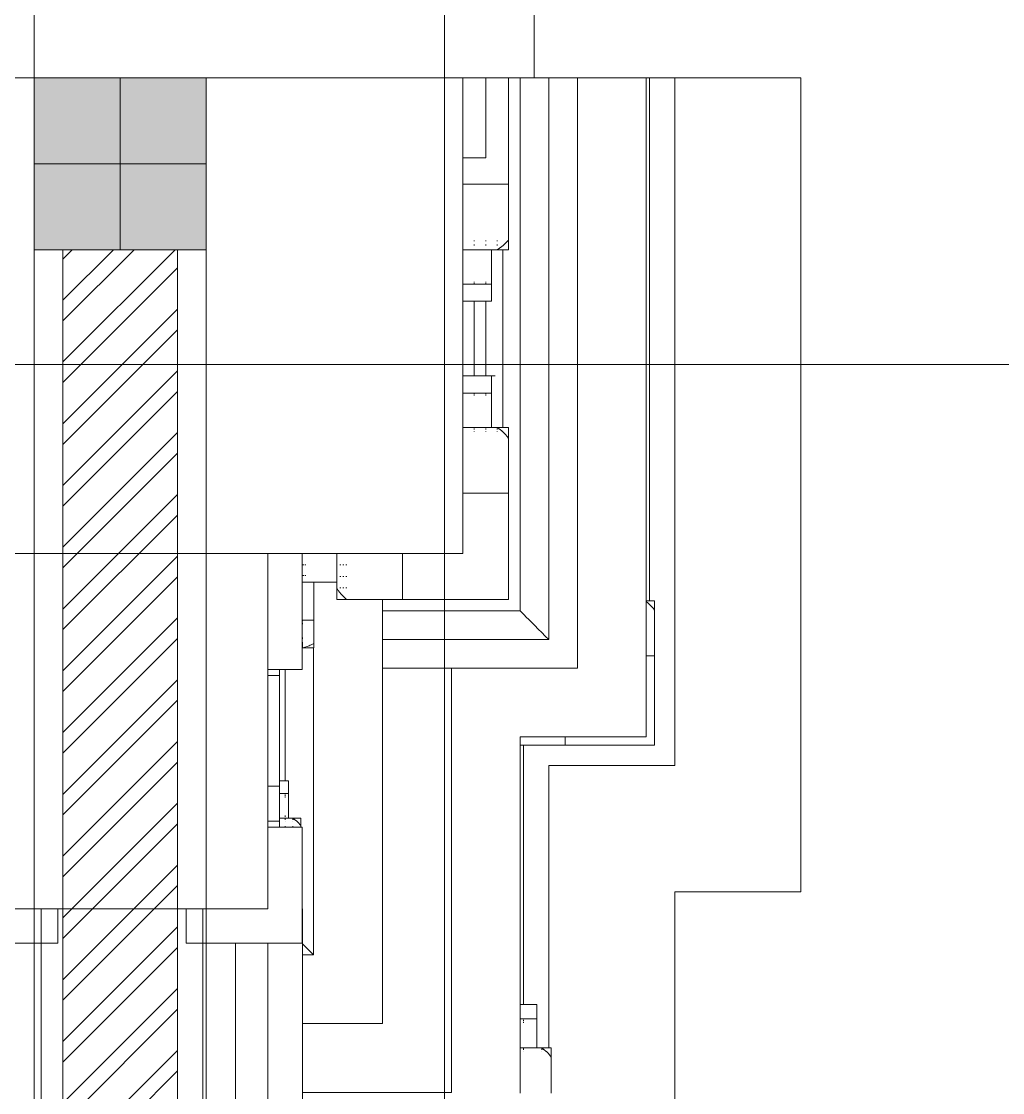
# Model space of a CAD drawing. Header units: millimetres. Extents: x -280308 to 6402717, y -14 to 2073074.
# Drawn here: x -3803 to -2947, y 640738 to 641672 of the extents above; entities that cross this region are included whole.
import ezdxf
from ezdxf.enums import TextEntityAlignment as Align

# ---------------------------------------------------------------- set-up
doc = ezdxf.new("R2010")
doc.units = ezdxf.units.MM
doc.linetypes.add('ACAD_ISO08W100', pattern=[36, 24, -3, 6, -3])
doc.layers.get('0').update_dxf_attribs({"lineweight": 0})
for name, color, linetype, lineweight in [('A-ALINE-1', 91, 'Continuous', 20), ('A-ALINE-3', 111, 'Continuous', 15), ('A-ALINE-6', 117, 'Continuous', 9), ('A-ANNOTATION', 144, 'Continuous', 0), ('A-FURN-EQPM', 177, 'Continuous', 0), ('A-Z22-T-Anno_Text', 152, 'Continuous', 9)]:
    doc.layers.add(name, color=color, linetype=linetype, lineweight=lineweight)
doc.layers.add('A-FILL-1', color=7, linetype='Continuous', lineweight=0, true_color=0x454545)
doc.layers.add('SectionCutEdges', color=7, linetype='Continuous', lineweight=35, true_color=0xa5aeb1)
doc.layers.add('A-TEXT', color=254, linetype='Continuous')
doc.styles.get("Standard").update_dxf_attribs({"font": 'arial.ttf'})
doc.styles.add('TGF_A', font='arial.ttf')

# ---------------------------------------------------------------- blocks, each defined once
blk = doc.blocks.new('A$Ccf87384a')
blk.add_wipeout([(-75, 75), (75, 75), (75, -75), (-75, -75)])
blk.add_wipeout([(-75, -75), (-75, 75), (75, 75), (75, -75)])
at = {"layer": 'A-FILL-1', "ltscale": 0.25}
h = blk.add_hatch(color=256, dxfattribs=at)
h.dxf.hatch_style = 1
h.paths.add_polyline_path([(-75, -75), (-75, 75), (75, 75), (75, -75)])
at = {"layer": 'A-ALINE-1'}
blk.add_lwpolyline([(-75, -75), (-75, 75), (75, 75), (75, -75)], close=True, dxfattribs=at)
at = {"layer": 'A-FILL-1', "ltscale": 0.25}
for p, q in [((0, 75), (0, -75)), ((-75, 0), (75, 0))]:
    blk.add_line(p, q, dxfattribs=at)
blk = doc.blocks.new('A$C837b2698')
at = {"color": 0, "linetype": 'ByBlock', "lineweight": -2}
for p, q in [((0, 0.53069), (0, -0.52931)), ((0.23274, -0.52931), (-0.95206, -0.52931)), ((-0.04226, -0.52931), (-0.02226, -0.52931)), ((-0.02226, -0.62201), (-0.02226, -0.52931)), ((-0.02226, -0.52931), (-0.01226, -0.52931)), ((-0.01226, -0.52931), (-0.01226, -0.99431)), ((-0.01226, -0.52931), (-0.01207, -0.52931)), ((-0.01207, -0.52931), (-0.01141, -0.52931)), ((-0.01141, -0.52931), (-0.01031, -0.52931)), ((-0.01031, -0.52931), (-0.00879, -0.52931)), ((-0.00879, -0.52931), (-0.00689, -0.52931)), ((-0.00689, -0.52931), (-0.00464, -0.52931)), ((-0.00464, -0.52931), (-0.00211, -0.52931)), ((-0.00211, -0.52931), (0, -0.52931)), ((0, -0.52931), (0.00066, -0.52931)), ((0.00066, -0.52931), (0.0036, -0.52931)), ((0.0036, -0.52931), (0.00663, -0.52931)), ((0.00663, -0.52931), (0.0097, -0.52931)), ((0.0097, -0.52931), (0.01274, -0.52931)), ((0.01274, -0.52931), (0.01274, -1.01931)), ((0.03774, -0.52931), (0.01274, -0.52931)), ((0.03774, -0.52931), (0.03774, -1.04431)), ((0.09774, -0.52931), (0.03774, -0.52931)), ((0.09774, -0.52931), (0.10054, -0.52931)), ((0.09774, -0.52931), (0.09774, -0.98551)), ((0.10054, -0.98551), (0.10054, -0.52931)), ((0.10054, -0.52931), (0.12274, -0.52931)), ((0.12274, -0.52931), (0.12274, -1.12931)), ((0.12274, -0.52931), (0.23274, -0.52931)), ((0.23274, -0.52931), (0.23274, -1.23931)), ((-0.04226, -0.62201), (-0.06226, -0.62201)), ((-0.02226, -0.62201), (-0.04226, -0.62201)), ((-0.02226, -0.6236), (-0.02226, -0.62201)), ((-0.02226, -0.62548), (-0.02226, -0.6236)), ((-0.02226, -0.62763), (-0.02226, -0.62548)), ((-0.02226, -0.63003), (-0.02226, -0.62763)), ((-0.02226, -0.63266), (-0.02226, -0.63003)), ((-0.02226, -0.63549), (-0.02226, -0.63266)), ((-0.02226, -0.63852), (-0.02226, -0.63549)), ((-0.02226, -0.6417), (-0.02226, -0.63852)), ((-0.02226, -0.64502), (-0.02226, -0.6417)), ((-0.02226, -0.64845), (-0.02226, -0.64502)), ((-0.02226, -0.65195), (-0.02226, -0.64845)), ((-0.02226, -0.65551), (-0.02226, -0.65195)), ((-0.02226, -0.65795), (-0.02226, -0.65551)), ((-0.02226, -0.66034), (-0.02226, -0.65795)), ((-0.02226, -0.66268), (-0.02226, -0.66034)), ((-0.02226, -0.66495), (-0.02226, -0.66268)), ((-0.05226, -0.67123), (-0.05226, -0.67182)), ((-0.04226, -0.67123), (-0.04226, -0.67182)), ((-0.03226, -0.67123), (-0.03226, -0.67182)), ((-0.02448, -0.67311), (-0.02334, -0.67182)), ((-0.02334, -0.67182), (-0.02283, -0.67123)), ((-0.02283, -0.67123), (-0.02226, -0.67048)), ((-0.02226, -0.66714), (-0.02226, -0.66495)), ((-0.02226, -0.66924), (-0.02226, -0.66714)), ((-0.02226, -0.67048), (-0.02226, -0.66924)), ((-0.02226, -0.67048), (-0.02226, -0.67931)), ((-0.03726, -0.67931), (-0.06226, -0.67931)), ((-0.05226, -0.67487), (-0.05226, -0.67568)), ((-0.04226, -0.67487), (-0.04226, -0.67568)), ((-0.03726, -0.67931), (-0.03726, -0.68068)), ((-0.03226, -0.67931), (-0.03726, -0.67931)), ((-0.03726, -0.68068), (-0.03726, -0.68231)), ((-0.03226, -0.67487), (-0.03226, -0.67568)), ((-0.03226, -0.67931), (-0.03015, -0.67798)), ((-0.02726, -0.67931), (-0.03226, -0.67931)), ((-0.03015, -0.67798), (-0.02815, -0.67649)), ((-0.02815, -0.67649), (-0.0272, -0.67568)), ((-0.02726, -0.67931), (-0.02726, -0.83431)), ((-0.02226, -0.67931), (-0.02726, -0.67931)), ((-0.0272, -0.67568), (-0.02625, -0.67487)), ((-0.02625, -0.67487), (-0.02536, -0.67399)), ((-0.02448, -0.67311), (-0.02536, -0.67399)), ((-0.03726, -0.68231), (-0.03726, -0.68418)), ((-0.03726, -0.68418), (-0.03726, -0.68628)), ((-0.03726, -0.68628), (-0.03726, -0.68859)), ((-0.03726, -0.68859), (-0.03726, -0.69111)), ((-0.03726, -0.69111), (-0.03726, -0.6938)), ((-0.03726, -0.6938), (-0.03726, -0.69666)), ((-0.03726, -0.69666), (-0.03726, -0.69837)), ((-0.03726, -0.69837), (-0.03726, -0.7)), ((-0.03726, -0.7), (-0.03726, -0.70151)), ((-0.05226, -0.70931), (-0.06226, -0.70931)), ((-0.05226, -0.70728), (-0.05226, -0.70802)), ((-0.05226, -0.70861), (-0.05226, -0.70931)), ((-0.04226, -0.70931), (-0.05226, -0.70931)), ((-0.04226, -0.70728), (-0.04226, -0.70802)), ((-0.04226, -0.70861), (-0.04226, -0.70931)), ((-0.03726, -0.70931), (-0.04226, -0.70931)), ((-0.03726, -0.70151), (-0.03726, -0.70292)), ((-0.03726, -0.70292), (-0.03726, -0.70421)), ((-0.03726, -0.70421), (-0.03726, -0.70537)), ((-0.03726, -0.70537), (-0.03726, -0.7064)), ((-0.03726, -0.7064), (-0.03726, -0.70728)), ((-0.03726, -0.70728), (-0.03726, -0.70802)), ((-0.03726, -0.70802), (-0.03726, -0.70861)), ((-0.03726, -0.70861), (-0.03726, -0.70931)), ((-0.03726, -0.72431), (-0.03726, -0.70931)), ((-0.06226, -0.72431), (-0.05226, -0.72431)), ((-0.05226, -0.72431), (-0.05226, -0.78931)), ((-0.05226, -0.72431), (-0.04226, -0.72431)), ((-0.04226, -0.72431), (-0.04226, -0.78931)), ((-0.04226, -0.72431), (-0.03726, -0.72431)), ((-0.06226, -0.78931), (-0.05226, -0.78931)), ((-0.05226, -0.78931), (-0.04226, -0.78931)), ((-0.03726, -0.78931), (-0.04226, -0.78931)), ((-0.03726, -0.78931), (-0.03726, -0.80431)), ((-0.03726, -0.78931), (-0.03396, -0.78931)), ((-0.05226, -0.80431), (-0.06226, -0.80431)), ((-0.05226, -0.80431), (-0.05226, -0.80501)), ((-0.04226, -0.80431), (-0.05226, -0.80431)), ((-0.05226, -0.8056), (-0.05226, -0.80633)), ((-0.04226, -0.80431), (-0.04226, -0.80501)), ((-0.03726, -0.80431), (-0.04226, -0.80431)), ((-0.04226, -0.8056), (-0.04226, -0.80633)), ((-0.03726, -0.80431), (-0.03726, -0.80501)), ((-0.03726, -0.8056), (-0.03726, -0.80501)), ((-0.03726, -0.80633), (-0.03726, -0.8056)), ((-0.03726, -0.80722), (-0.03726, -0.80633)), ((-0.03726, -0.80824), (-0.03726, -0.80722)), ((-0.03726, -0.80941), (-0.03726, -0.80824)), ((-0.03726, -0.81069), (-0.03726, -0.80941)), ((-0.03726, -0.8121), (-0.03726, -0.81069)), ((-0.03726, -0.81362), (-0.03726, -0.8121)), ((-0.03726, -0.81524), (-0.03726, -0.81362)), ((-0.03726, -0.81696), (-0.03726, -0.81524)), ((-0.03726, -0.81981), (-0.03726, -0.81696)), ((-0.03726, -0.82251), (-0.03726, -0.81981)), ((-0.03726, -0.82502), (-0.03726, -0.82251)), ((-0.03726, -0.82734), (-0.03726, -0.82502)), ((-0.03726, -0.82944), (-0.03726, -0.82734)), ((-0.03726, -0.83131), (-0.03726, -0.82944)), ((-0.03726, -0.83294), (-0.03726, -0.83131)), ((-0.05226, -0.83431), (-0.06226, -0.83431)), ((-0.05226, -0.83431), (-0.05226, -0.83492)), ((-0.04226, -0.83431), (-0.05226, -0.83431)), ((-0.05226, -0.83556), (-0.05226, -0.8362)), ((-0.05226, -0.83801), (-0.05226, -0.83811)), ((-0.04226, -0.83431), (-0.04226, -0.83492)), ((-0.03726, -0.83431), (-0.04226, -0.83431)), ((-0.04226, -0.83556), (-0.04226, -0.8362)), ((-0.04226, -0.83801), (-0.04226, -0.83811)), ((-0.03726, -0.83431), (-0.03726, -0.83294)), ((-0.03226, -0.83431), (-0.03726, -0.83431)), ((-0.03226, -0.83491), (-0.03226, -0.83431)), ((-0.03164, -0.83491), (-0.03226, -0.83431)), ((-0.02726, -0.83431), (-0.03226, -0.83431)), ((-0.03226, -0.8362), (-0.03226, -0.83556)), ((-0.03226, -0.83811), (-0.03226, -0.83801)), ((-0.02226, -0.83448), (-0.03198, -0.83449)), ((-0.03198, -0.83449), (-0.03134, -0.83491)), ((-0.03134, -0.83491), (-0.03044, -0.83556)), ((-0.03044, -0.83608), (-0.03097, -0.83556)), ((-0.03044, -0.83556), (-0.0296, -0.8362)), ((-0.03044, -0.83556), (-0.03044, -0.83608)), ((-0.0278, -0.83772), (-0.0296, -0.8362)), ((-0.0278, -0.83772), (-0.0275, -0.838)), ((-0.0278, -0.838), (-0.0278, -0.83811)), ((-0.0275, -0.838), (-0.02746, -0.83804)), ((-0.02746, -0.83804), (-0.02737, -0.83811)), ((-0.02737, -0.83811), (-0.0253, -0.84018)), ((-0.02226, -0.83431), (-0.02726, -0.83431)), ((-0.0234, -0.84241), (-0.0253, -0.84018)), ((-0.02226, -0.83431), (-0.02226, -0.83448)), ((-0.02226, -0.84398), (-0.02226, -0.83448)), ((-0.02226, -0.84398), (-0.0234, -0.84241)), ((-0.02226, -0.84398), (-0.02226, -0.84478)), ((-0.02226, -0.84478), (-0.02226, -0.84728)), ((-0.02226, -0.84728), (-0.02226, -0.84989)), ((-0.02226, -0.84989), (-0.02226, -0.8526)), ((-0.02226, -0.8526), (-0.02226, -0.85538)), ((-0.02226, -0.85538), (-0.02226, -0.85823)), ((-0.02226, -0.85823), (-0.02226, -0.86113)), ((-0.02226, -0.86113), (-0.02226, -0.86405)), ((-0.02226, -0.86718), (-0.02226, -0.86405)), ((-0.02226, -0.87025), (-0.02226, -0.86718)), ((-0.02226, -0.87322), (-0.02226, -0.87025)), ((-0.02226, -0.87608), (-0.02226, -0.87322)), ((-0.02226, -0.87878), (-0.02226, -0.87608)), ((-0.02226, -0.88131), (-0.02226, -0.87878)), ((-0.02226, -0.88364), (-0.02226, -0.88131)), ((-0.02226, -0.88575), (-0.02226, -0.88364)), ((-0.02226, -0.88762), (-0.02226, -0.88575)), ((-0.02226, -0.89163), (-0.06226, -0.89163)), ((-0.02226, -0.88924), (-0.02226, -0.88762)), ((-0.02226, -0.89058), (-0.02226, -0.88924)), ((-0.02226, -0.89163), (-0.02226, -0.89058)), ((-0.02226, -0.98431), (-0.02226, -0.89163)), ((-0.17226, -0.96931), (-0.17226, -0.94431)), ((-0.11496, -0.98431), (-0.11496, -0.94431)), ((-0.20199, -0.95431), (-0.20233, -0.95431)), ((-0.20098, -0.95431), (-0.20156, -0.95431)), ((-0.19935, -0.95431), (-0.20024, -0.95431)), ((-0.16864, -0.95431), (-0.16945, -0.95431)), ((-0.16607, -0.95431), (-0.16695, -0.95431)), ((-0.16343, -0.95431), (-0.16419, -0.95431)), ((-0.20199, -0.96361), (-0.20233, -0.96361)), ((-0.20233, -0.96931), (-0.20199, -0.96931)), ((-0.20156, -0.96931), (-0.20199, -0.96931)), ((-0.20098, -0.96361), (-0.20156, -0.96361)), ((-0.20098, -0.96931), (-0.20156, -0.96931)), ((-0.20024, -0.96931), (-0.20098, -0.96931)), ((-0.19935, -0.96361), (-0.20024, -0.96361)), ((-0.19935, -0.96931), (-0.20024, -0.96931)), ((-0.19833, -0.96931), (-0.19935, -0.96931)), ((-0.19717, -0.96931), (-0.19833, -0.96931)), ((-0.19588, -0.96931), (-0.19717, -0.96931)), ((-0.19447, -0.96931), (-0.19588, -0.96931)), ((-0.19295, -0.96931), (-0.19447, -0.96931)), ((-0.19226, -0.96931), (-0.19295, -0.96931)), ((-0.19226, -1.00254), (-0.19226, -0.96931)), ((-0.19133, -0.96931), (-0.19226, -0.96931)), ((-0.18962, -0.96931), (-0.19133, -0.96931)), ((-0.18676, -0.96931), (-0.18962, -0.96931)), ((-0.18406, -0.96931), (-0.18676, -0.96931)), ((-0.18155, -0.96931), (-0.18406, -0.96931)), ((-0.17923, -0.96931), (-0.18155, -0.96931)), ((-0.17713, -0.96931), (-0.17923, -0.96931)), ((-0.17526, -0.96931), (-0.17713, -0.96931)), ((-0.17364, -0.96931), (-0.17526, -0.96931)), ((-0.17226, -0.96931), (-0.17364, -0.96931)), ((-0.17226, -0.97431), (-0.17226, -0.96931)), ((-0.16945, -0.96431), (-0.16864, -0.96431)), ((-0.16695, -0.96431), (-0.16607, -0.96431)), ((-0.16419, -0.96431), (-0.16343, -0.96431)), ((-0.17226, -0.97431), (-0.17093, -0.97642)), ((-0.17226, -0.98431), (-0.17226, -0.97431)), ((-0.17093, -0.97642), (-0.16945, -0.97843)), ((-0.16864, -0.97431), (-0.16945, -0.97431)), ((-0.16945, -0.97843), (-0.16864, -0.97937)), ((-0.16864, -0.97937), (-0.16782, -0.98032)), ((-0.16782, -0.98032), (-0.16695, -0.98121)), ((-0.16607, -0.97431), (-0.16695, -0.97431)), ((-0.16343, -0.97431), (-0.16419, -0.97431)), ((-0.16343, -0.98431), (-0.17226, -0.98431)), ((-0.16607, -0.9821), (-0.16695, -0.98121)), ((-0.16607, -0.9821), (-0.16477, -0.98323)), ((-0.16477, -0.98323), (-0.16419, -0.98374)), ((-0.16419, -0.98374), (-0.16343, -0.98431)), ((-0.16343, -0.98431), (-0.16219, -0.98431)), ((-0.16219, -0.98431), (-0.1601, -0.98431)), ((-0.1601, -0.98431), (-0.15791, -0.98431)), ((-0.15791, -0.98431), (-0.15564, -0.98431)), ((-0.15564, -0.98431), (-0.1533, -0.98431)), ((-0.1533, -0.98431), (-0.1509, -0.98431)), ((-0.1509, -0.98431), (-0.14846, -0.98431)), ((-0.14846, -0.98431), (-0.14491, -0.98431)), ((-0.14491, -0.98431), (-0.1414, -0.98431)), ((-0.1414, -0.98431), (-0.13798, -0.98431)), ((-0.13798, -0.98431), (-0.13466, -0.98431)), ((-0.13466, -0.98431), (-0.13226, -0.98431)), ((-0.13226, -0.98431), (-0.13147, -0.98431)), ((-0.13226, -0.99431), (-0.13226, -0.98431)), ((-0.13147, -0.98431), (-0.12845, -0.98431)), ((-0.12845, -0.98431), (-0.12561, -0.98431)), ((-0.12561, -0.98431), (-0.12298, -0.98431)), ((-0.12298, -0.98431), (-0.12059, -0.98431)), ((-0.12059, -0.98431), (-0.11844, -0.98431)), ((-0.11844, -0.98431), (-0.11656, -0.98431)), ((-0.11656, -0.98431), (-0.11496, -0.98431)), ((-0.11496, -0.98431), (-0.02226, -0.98431)), ((0.10054, -0.98551), (0.09774, -0.98551)), ((0.09774, -0.98551), (0.09774, -0.98566)), ((0.10494, -0.98565), (0.09774, -0.98566)), ((0.09774, -0.98566), (0.09774, -0.98632)), ((0.09774, -0.98632), (0.09807, -0.98656)), ((0.09774, -0.98632), (0.09774, -0.98667)), ((0.09807, -0.98699), (0.09774, -0.98667)), ((0.09774, -0.98667), (0.09774, -0.9871)), ((0.09774, -0.9871), (0.09774, -0.98861)), ((0.09774, -0.98861), (0.09774, -0.9887)), ((0.09774, -0.9887), (0.09774, -0.99044)), ((0.09807, -0.98656), (0.09878, -0.9871)), ((0.09807, -0.98656), (0.09807, -0.98699)), ((0.10028, -0.98837), (0.09878, -0.9871)), ((0.10028, -0.98837), (0.10054, -0.98861)), ((0.10028, -0.98861), (0.10028, -0.9887)), ((0.10494, -0.98551), (0.10054, -0.98551)), ((0.10054, -0.98861), (0.10057, -0.98864)), ((0.10057, -0.98864), (0.10065, -0.9887)), ((0.10065, -0.9887), (0.10238, -0.99044)), ((0.10494, -0.98551), (0.10494, -0.98565)), ((0.10494, -0.99363), (0.10494, -0.98565)), ((-0.01226, -0.99431), (-0.13226, -0.99431)), ((-0.13226, -0.99516), (-0.13226, -0.99431)), ((-0.13226, -0.99626), (-0.13226, -0.99516)), ((-0.13226, -0.99778), (-0.13226, -0.99626)), ((-0.13226, -0.99969), (-0.13226, -0.99778)), ((-0.13226, -1.00193), (-0.13226, -0.99969)), ((-0.01207, -0.9945), (-0.01141, -0.99516)), ((-0.01141, -0.99516), (-0.01031, -0.99626)), ((-0.01031, -0.99626), (-0.00879, -0.99778)), ((-0.00879, -0.99778), (-0.00689, -0.99969)), ((-0.00689, -0.99969), (-0.00464, -1.00193)), ((0.09774, -0.99044), (0.09774, -0.99231)), ((0.09774, -0.99231), (0.09774, -0.99363)), ((0.09774, -0.99363), (0.09774, -0.99431)), ((0.09774, -0.99431), (0.09774, -0.99641)), ((0.09774, -0.99641), (0.09774, -0.9986)), ((0.09774, -0.9986), (0.09774, -1.00087)), ((0.10398, -0.99231), (0.10238, -0.99044)), ((0.10494, -0.99363), (0.10398, -0.99231)), ((0.10494, -0.99363), (0.10494, -0.99431)), ((0.10494, -0.99431), (0.10494, -0.99641)), ((0.10494, -0.99641), (0.10494, -0.9986)), ((0.10494, -0.9986), (0.10494, -1.00087)), ((-0.20226, -1.00254), (-0.20233, -1.00254)), ((-0.20226, -1.00254), (-0.20226, -1.00321)), ((-0.19226, -1.00254), (-0.20226, -1.00254)), ((-0.20226, -1.0049), (-0.20226, -1.00591)), ((-0.19226, -1.00254), (-0.19226, -1.00321)), ((-0.19226, -1.004), (-0.19226, -1.00321)), ((-0.19226, -1.0049), (-0.19226, -1.004)), ((-0.19226, -1.0049), (-0.19226, -1.00591)), ((-0.19226, -1.00702), (-0.19226, -1.00591)), ((-0.19226, -1.00821), (-0.19226, -1.00702)), ((-0.19226, -1.00948), (-0.19226, -1.00821)), ((-0.13226, -1.00447), (-0.13226, -1.00193)), ((-0.13226, -1.00723), (-0.13226, -1.00447)), ((-0.13226, -1.01017), (-0.13226, -1.00723)), ((-0.00464, -1.00193), (-0.00211, -1.00447)), ((-0.00211, -1.00447), (0.00066, -1.00723)), ((0.00066, -1.00723), (0.0036, -1.01017)), ((0.09774, -1.00087), (0.09774, -1.00321)), ((0.09774, -1.00321), (0.09774, -1.0056)), ((0.09774, -1.0056), (0.09774, -1.00804)), ((0.09774, -1.00804), (0.09774, -1.01049)), ((0.10494, -1.00087), (0.10494, -1.00321)), ((0.10494, -1.00321), (0.10494, -1.0056)), ((0.10494, -1.0056), (0.10494, -1.00804)), ((0.10494, -1.00804), (0.10494, -1.01049)), ((-0.20226, -1.01764), (-0.20226, -1.01864)), ((-0.19226, -1.01081), (-0.19226, -1.00948)), ((-0.19226, -1.01221), (-0.19226, -1.01081)), ((-0.19226, -1.01365), (-0.19226, -1.01221)), ((-0.19226, -1.01512), (-0.19226, -1.01365)), ((-0.19226, -1.01661), (-0.19226, -1.01512)), ((-0.19226, -1.01764), (-0.19226, -1.01661)), ((-0.19226, -1.01764), (-0.19226, -1.01864)), ((-0.13226, -1.01321), (-0.13226, -1.01017)), ((-0.13226, -1.01628), (-0.13226, -1.01321)), ((-0.13226, -1.01931), (-0.13226, -1.01628)), ((0.0036, -1.01017), (0.00663, -1.01321)), ((0.00663, -1.01321), (0.0097, -1.01628)), ((0.0097, -1.01628), (0.01274, -1.01931)), ((0.09774, -1.01049), (0.09774, -1.01312)), ((0.09774, -1.01312), (0.09774, -1.0157)), ((0.09774, -1.0157), (0.09774, -1.0182)), ((0.09774, -1.0182), (0.09774, -1.02059)), ((0.10494, -1.01312), (0.10494, -1.01049)), ((0.10494, -1.0157), (0.10494, -1.01312)), ((0.10494, -1.0182), (0.10494, -1.0157)), ((0.10494, -1.02059), (0.10494, -1.0182)), ((-0.20226, -1.02661), (-0.20233, -1.02661)), ((-0.20226, -1.0215), (-0.20226, -1.02238)), ((-0.20226, -1.0229), (-0.20226, -1.02401)), ((-0.20226, -1.02438), (-0.20226, -1.02509)), ((-0.20226, -1.02543), (-0.20226, -1.02661)), ((-0.20226, -1.02661), (-0.20015, -1.02605)), ((-0.20108, -1.02661), (-0.20226, -1.02661)), ((-0.19831, -1.02661), (-0.20108, -1.02661)), ((-0.20015, -1.02605), (-0.19814, -1.02543)), ((-0.19547, -1.02661), (-0.19831, -1.02661)), ((-0.19814, -1.02543), (-0.1972, -1.02509)), ((-0.1972, -1.02509), (-0.19625, -1.02474)), ((-0.19625, -1.02474), (-0.19536, -1.02438)), ((-0.19259, -1.02661), (-0.19547, -1.02661)), ((-0.19447, -1.02401), (-0.19536, -1.02438)), ((-0.19283, -1.02322), (-0.19447, -1.02401)), ((-0.19283, -1.02322), (-0.19226, -1.0229)), ((-0.19259, -1.29431), (-0.19259, -1.02661)), ((-0.19226, -1.02661), (-0.19259, -1.02661)), ((-0.19226, -1.01963), (-0.19226, -1.01864)), ((-0.19226, -1.02058), (-0.19226, -1.01963)), ((-0.19226, -1.0215), (-0.19226, -1.02058)), ((-0.19226, -1.0215), (-0.19226, -1.02238)), ((-0.19226, -1.0229), (-0.19226, -1.02238)), ((-0.19226, -1.0229), (-0.19226, -1.02661)), ((-0.13226, -1.04431), (-0.13226, -1.01931)), ((0.01274, -1.01931), (-0.13226, -1.01931)), ((0.09774, -1.02059), (0.09774, -1.02286)), ((0.09774, -1.02286), (0.09774, -1.02499)), ((0.09774, -1.02499), (0.09774, -1.02695)), ((0.09774, -1.02695), (0.09774, -1.02872)), ((0.10494, -1.02286), (0.10494, -1.02059)), ((0.10494, -1.02499), (0.10494, -1.02286)), ((0.10494, -1.02695), (0.10494, -1.02499)), ((0.10494, -1.02872), (0.10494, -1.02695)), ((0.09774, -1.02872), (0.09774, -1.03029)), ((0.09774, -1.03029), (0.09774, -1.03165)), ((0.09774, -1.03165), (0.09774, -1.03277)), ((0.09774, -1.03277), (0.09774, -1.03366)), ((0.10494, -1.03366), (0.09774, -1.03366)), ((0.09774, -1.03366), (0.09774, -1.10431)), ((0.10494, -1.03029), (0.10494, -1.02872)), ((0.10494, -1.03165), (0.10494, -1.03029)), ((0.10494, -1.03277), (0.10494, -1.03165)), ((0.10494, -1.03366), (0.10494, -1.03277)), ((0.10494, -1.11151), (0.10494, -1.03366)), ((-0.22226, -1.04551), (-0.22226, -1.04774)), ((-0.21726, -1.14271), (-0.21726, -1.04551)), ((-0.07226, -1.04431), (-0.13226, -1.04431)), ((-0.13226, -1.35431), (-0.13226, -1.04431)), ((0.03774, -1.04431), (-0.07226, -1.04431)), ((-0.07226, -1.04431), (-0.07226, -1.41431)), ((-0.23226, -1.05065), (-0.22226, -1.05065)), ((-0.22226, -1.04774), (-0.22226, -1.05065)), ((-0.22226, -1.05564), (-0.22226, -1.05065)), ((-0.22226, -1.06359), (-0.22226, -1.05564)), ((-0.22226, -1.07394), (-0.22226, -1.06359)), ((-0.22226, -1.086), (-0.22226, -1.07394)), ((-0.22226, -1.086), (-0.22226, -1.09894)), ((-0.22226, -1.11188), (-0.22226, -1.09894)), ((-0.01084, -1.10431), (-0.01226, -1.10431)), ((-0.01226, -1.11151), (-0.01226, -1.10431)), ((-0.01226, -1.11151), (-0.01084, -1.11151)), ((-0.01226, -1.11151), (-0.01226, -1.33771)), ((-0.00901, -1.10431), (-0.01084, -1.10431)), ((-0.01084, -1.11151), (-0.00946, -1.11151)), ((-0.00946, -1.11151), (-0.00901, -1.11151)), ((-0.00946, -1.33771), (-0.00946, -1.11151)), ((-0.0071, -1.10431), (-0.00901, -1.10431)), ((-0.00901, -1.11151), (-0.0071, -1.11151)), ((-0.00513, -1.10431), (-0.0071, -1.10431)), ((-0.0071, -1.11151), (-0.00513, -1.11151)), ((-0.00312, -1.10431), (-0.00513, -1.10431)), ((-0.00513, -1.11151), (-0.00312, -1.11151)), ((-0.00107, -1.10431), (-0.00312, -1.10431)), ((-0.00312, -1.11151), (-0.00107, -1.11151)), ((0.00192, -1.10431), (-0.00107, -1.10431)), ((-0.00107, -1.11151), (0.00192, -1.11151)), ((0.00486, -1.10431), (0.00192, -1.10431)), ((0.00192, -1.11151), (0.00486, -1.11151)), ((0.00774, -1.10431), (0.00486, -1.10431)), ((0.00486, -1.11151), (0.00774, -1.11151)), ((0.01053, -1.10431), (0.00774, -1.10431)), ((0.00774, -1.11151), (0.01053, -1.11151)), ((0.0132, -1.10431), (0.01053, -1.10431)), ((0.01053, -1.11151), (0.0132, -1.11151)), ((0.01574, -1.10431), (0.0132, -1.10431)), ((0.0132, -1.11151), (0.01574, -1.11151)), ((0.01812, -1.10431), (0.01574, -1.10431)), ((0.01574, -1.11151), (0.01812, -1.11151)), ((0.02033, -1.10431), (0.01812, -1.10431)), ((0.01812, -1.11151), (0.02033, -1.11151)), ((0.02235, -1.10431), (0.02033, -1.10431)), ((0.02033, -1.11151), (0.02235, -1.11151)), ((0.02415, -1.10431), (0.02235, -1.10431)), ((0.02235, -1.11151), (0.02415, -1.11151)), ((0.02573, -1.10431), (0.02415, -1.10431)), ((0.02415, -1.11151), (0.02573, -1.11151)), ((0.02707, -1.10431), (0.02573, -1.10431)), ((0.02573, -1.11151), (0.02707, -1.11151)), ((0.02707, -1.11151), (0.02707, -1.10431)), ((0.09774, -1.10431), (0.02707, -1.10431)), ((0.02707, -1.11151), (0.10494, -1.11151)), ((-0.22226, -1.12394), (-0.22226, -1.11188)), ((-0.22226, -1.1343), (-0.22226, -1.12394)), ((0.01274, -1.37551), (0.01274, -1.12931)), ((0.12274, -1.12931), (0.01274, -1.12931)), ((-0.22226, -1.14224), (-0.22226, -1.1343)), ((-0.23226, -1.14724), (-0.22226, -1.14724)), ((-0.22226, -1.14271), (-0.22226, -1.14224)), ((-0.22226, -1.14724), (-0.22226, -1.14271)), ((-0.21726, -1.14271), (-0.22226, -1.14271)), ((-0.22226, -1.14724), (-0.22226, -1.15013)), ((-0.21681, -1.14271), (-0.21726, -1.14271)), ((-0.21571, -1.14271), (-0.21681, -1.14271)), ((-0.21432, -1.14271), (-0.21571, -1.14271)), ((-0.21426, -1.14271), (-0.21432, -1.14271)), ((-0.21426, -1.14271), (-0.21426, -1.15351)), ((-0.22226, -1.15013), (-0.22226, -1.15305)), ((-0.22226, -1.15305), (-0.22226, -1.15351)), ((-0.21726, -1.15351), (-0.22226, -1.15351)), ((-0.22226, -1.15351), (-0.22226, -1.15444)), ((-0.22226, -1.15444), (-0.22226, -1.15497)), ((-0.22226, -1.15497), (-0.22226, -1.1556)), ((-0.22226, -1.1556), (-0.22226, -1.15597)), ((-0.22226, -1.15597), (-0.22226, -1.15634)), ((-0.22226, -1.15634), (-0.22226, -1.15718)), ((-0.22226, -1.15718), (-0.22226, -1.15811)), ((-0.22226, -1.15811), (-0.22226, -1.15886)), ((-0.21726, -1.15444), (-0.21726, -1.15351)), ((-0.21681, -1.15351), (-0.21726, -1.15351)), ((-0.21726, -1.1556), (-0.21726, -1.15497)), ((-0.21726, -1.15718), (-0.21726, -1.15634)), ((-0.21571, -1.15351), (-0.21681, -1.15351)), ((-0.21432, -1.15351), (-0.21571, -1.15351)), ((-0.21426, -1.15351), (-0.21432, -1.15351)), ((-0.21426, -1.15444), (-0.21426, -1.15351)), ((-0.21426, -1.15497), (-0.21426, -1.15444)), ((-0.21426, -1.1556), (-0.21426, -1.15497)), ((-0.21426, -1.15634), (-0.21426, -1.1556)), ((-0.21426, -1.15718), (-0.21426, -1.15634)), ((-0.21426, -1.15811), (-0.21426, -1.15718)), ((-0.21426, -1.15912), (-0.21426, -1.15811)), ((-0.22226, -1.15886), (-0.22226, -1.15912)), ((-0.22226, -1.15912), (-0.22226, -1.16022)), ((-0.22226, -1.16022), (-0.22226, -1.16138)), ((-0.22226, -1.16138), (-0.22226, -1.16169)), ((-0.22226, -1.16169), (-0.22226, -1.16262)), ((-0.22226, -1.16262), (-0.22226, -1.16443)), ((-0.22226, -1.16443), (-0.22226, -1.16467)), ((-0.22226, -1.16467), (-0.22226, -1.16661)), ((-0.22226, -1.16661), (-0.22226, -1.16706)), ((-0.22226, -1.16706), (-0.22226, -1.16842)), ((-0.21426, -1.16022), (-0.21426, -1.15912)), ((-0.21426, -1.16138), (-0.21426, -1.16022)), ((-0.21426, -1.16262), (-0.21426, -1.16138)), ((-0.21426, -1.16467), (-0.21426, -1.16262)), ((-0.21426, -1.16661), (-0.21426, -1.16467)), ((-0.21426, -1.16842), (-0.21426, -1.16661)), ((-0.22226, -1.16842), (-0.22226, -1.16955)), ((-0.22226, -1.16955), (-0.22226, -1.17009)), ((-0.22226, -1.17009), (-0.22226, -1.1716)), ((-0.22226, -1.1716), (-0.22226, -1.17188)), ((-0.22226, -1.17188), (-0.22226, -1.17295)), ((-0.22226, -1.17295), (-0.22226, -1.17401)), ((-0.22226, -1.17401), (-0.22226, -1.17412)), ((-0.22226, -1.17412), (-0.22226, -1.17511)), ((-0.21726, -1.17511), (-0.22226, -1.17511)), ((-0.22226, -1.17511), (-0.22226, -1.17523)), ((-0.22226, -1.17523), (-0.22226, -1.17555)), ((-0.22226, -1.17555), (-0.22226, -1.17594)), ((-0.22226, -1.17594), (-0.22226, -1.17647)), ((-0.22226, -1.17647), (-0.22226, -1.17764)), ((-0.21726, -1.17412), (-0.21726, -1.17295)), ((-0.21726, -1.17524), (-0.21726, -1.17511)), ((-0.21681, -1.17511), (-0.21726, -1.17511)), ((-0.21726, -1.17647), (-0.21726, -1.17555)), ((-0.21571, -1.17511), (-0.21681, -1.17511)), ((-0.21432, -1.17511), (-0.21571, -1.17511)), ((-0.21426, -1.17511), (-0.21432, -1.17511)), ((-0.21426, -1.17009), (-0.21426, -1.16842)), ((-0.21426, -1.1716), (-0.21426, -1.17009)), ((-0.21426, -1.17295), (-0.21426, -1.1716)), ((-0.21426, -1.17412), (-0.21426, -1.17295)), ((-0.21426, -1.17511), (-0.21426, -1.17412)), ((-0.21266, -1.17511), (-0.21426, -1.17511)), ((-0.21075, -1.17511), (-0.21266, -1.17511)), ((-0.21066, -1.17511), (-0.21075, -1.17511)), ((-0.21066, -1.17524), (-0.21066, -1.17511)), ((-0.21053, -1.17524), (-0.21066, -1.17511)), ((-0.2086, -1.17511), (-0.21066, -1.17511)), ((-0.21066, -1.17647), (-0.21066, -1.17555)), ((-0.20346, -1.17523), (-0.21046, -1.17524)), ((-0.21046, -1.17524), (-0.21, -1.17555)), ((-0.20935, -1.17638), (-0.21021, -1.17555)), ((-0.21, -1.17555), (-0.20935, -1.17601)), ((-0.20935, -1.17601), (-0.20874, -1.17647)), ((-0.20935, -1.17601), (-0.20935, -1.17638)), ((-0.20745, -1.17756), (-0.20874, -1.17647)), ((-0.20626, -1.17511), (-0.2086, -1.17511)), ((-0.20374, -1.17511), (-0.20626, -1.17511)), ((-0.20346, -1.17511), (-0.20374, -1.17511)), ((-0.20346, -1.17511), (-0.20346, -1.17523)), ((-0.20346, -1.18207), (-0.20346, -1.17523)), ((-0.23226, -1.17764), (-0.22226, -1.17764)), ((-0.22226, -1.17777), (-0.22226, -1.17764)), ((-0.22226, -1.17784), (-0.22226, -1.17777)), ((-0.22226, -1.17934), (-0.22226, -1.17784)), ((-0.22226, -1.18094), (-0.22226, -1.17934)), ((-0.22226, -1.18207), (-0.22226, -1.18094)), ((-0.22226, -1.18306), (-0.22226, -1.18207)), ((-0.21726, -1.17784), (-0.21726, -1.17777)), ((-0.21726, -1.18306), (-0.21726, -1.18207)), ((-0.21066, -1.17784), (-0.21066, -1.17777)), ((-0.21066, -1.18306), (-0.21066, -1.18207)), ((-0.20745, -1.17756), (-0.20723, -1.17777)), ((-0.20745, -1.17777), (-0.20745, -1.17784)), ((-0.20723, -1.17777), (-0.2072, -1.17779)), ((-0.2072, -1.17779), (-0.20714, -1.17784)), ((-0.20714, -1.17784), (-0.20565, -1.17934)), ((-0.20428, -1.18094), (-0.20565, -1.17934)), ((-0.20346, -1.18207), (-0.20428, -1.18094)), ((-0.20346, -1.18207), (-0.20346, -1.18306)), ((-0.23231, -1.19806), (-0.23226, -1.19806)), ((-0.23231, -1.21512), (-0.23226, -1.21512)), ((-0.23231, -1.21659), (-0.23226, -1.21659)), ((-0.23231, -1.21824), (-0.23226, -1.21824)), ((-0.23231, -1.22118), (-0.23226, -1.22118)), ((-0.23231, -1.2239), (-0.23226, -1.2239)), ((-0.23231, -1.22636), (-0.23226, -1.22636)), ((-0.23231, -1.22852), (-0.23226, -1.22852)), ((-0.23231, -1.23035), (-0.23226, -1.23035)), ((-0.23231, -1.23181), (-0.23226, -1.23181)), ((0.12274, -1.23931), (0.12274, -1.60931)), ((0.23274, -1.23931), (0.12274, -1.23931)), ((-0.20225, -1.25431), (-0.20231, -1.25431)), ((-0.20225, -1.25431), (-0.20225, -1.28465)), ((-0.26069, -1.28431), (-0.26069, -1.79919)), ((-0.23229, -1.28431), (-0.23229, -1.79919)), ((-0.20225, -1.28465), (-0.20108, -1.28583)), ((-0.20225, -1.28465), (-0.20225, -1.28583)), ((-0.20225, -1.28583), (-0.20225, -1.28859)), ((-0.20225, -1.28859), (-0.20225, -1.29143)), ((-0.20108, -1.28583), (-0.19831, -1.28859)), ((-0.19831, -1.28859), (-0.19547, -1.29143)), ((-0.20225, -1.29143), (-0.20225, -1.29431)), ((-0.20225, -1.29431), (-0.19259, -1.29431)), ((-0.20225, -1.29431), (-0.20225, -1.35431)), ((-0.19547, -1.29143), (-0.19259, -1.29431)), ((-0.00946, -1.33771), (-0.01226, -1.33771)), ((-0.01226, -1.35031), (-0.01226, -1.33771)), ((0.00234, -1.33771), (-0.00946, -1.33771)), ((0.00234, -1.33771), (0.00234, -1.35031)), ((-0.20225, -1.35431), (-0.13226, -1.35431)), ((-0.20225, -1.35431), (-0.20225, -1.41431)), ((-0.00946, -1.35031), (-0.01226, -1.35031)), ((-0.01226, -1.3509), (-0.01226, -1.35031)), ((-0.01226, -1.35139), (-0.01226, -1.3509)), ((-0.01226, -1.35201), (-0.01226, -1.35139)), ((-0.01226, -1.35275), (-0.01226, -1.35201)), ((-0.01226, -1.35361), (-0.01226, -1.35275)), ((-0.01226, -1.35459), (-0.01226, -1.35361)), ((-0.01226, -1.35567), (-0.01226, -1.35459)), ((-0.00946, -1.3509), (-0.00946, -1.35031)), ((0.00234, -1.35031), (-0.00946, -1.35031)), ((-0.00946, -1.35201), (-0.00946, -1.35139)), ((-0.00946, -1.35361), (-0.00946, -1.35275)), ((0.00234, -1.35031), (0.00234, -1.3509)), ((0.00234, -1.35139), (0.00234, -1.3509)), ((0.00234, -1.35201), (0.00234, -1.35139)), ((0.00234, -1.35275), (0.00234, -1.35201)), ((0.00234, -1.35361), (0.00234, -1.35275)), ((0.00234, -1.35459), (0.00234, -1.35361)), ((0.00234, -1.35567), (0.00234, -1.35459)), ((-0.01226, -1.35686), (-0.01226, -1.35567)), ((-0.01226, -1.35813), (-0.01226, -1.35686)), ((-0.01226, -1.35949), (-0.01226, -1.35813)), ((-0.01226, -1.36093), (-0.01226, -1.35949)), ((-0.01226, -1.36333), (-0.01226, -1.36093)), ((-0.01226, -1.3656), (-0.01226, -1.36333)), ((0.00234, -1.35686), (0.00234, -1.35567)), ((0.00234, -1.35813), (0.00234, -1.35686)), ((0.00234, -1.35949), (0.00234, -1.35813)), ((0.00234, -1.36093), (0.00234, -1.35949)), ((0.00234, -1.36333), (0.00234, -1.36093)), ((0.00234, -1.3656), (0.00234, -1.36333)), ((-0.01226, -1.36771), (-0.01226, -1.3656)), ((-0.01226, -1.36965), (-0.01226, -1.36771)), ((-0.01226, -1.37142), (-0.01226, -1.36965)), ((-0.01226, -1.37299), (-0.01226, -1.37142)), ((-0.01226, -1.37436), (-0.01226, -1.37299)), ((0.00234, -1.36771), (0.00234, -1.3656)), ((0.00234, -1.36965), (0.00234, -1.36771)), ((0.00234, -1.37142), (0.00234, -1.36965)), ((0.00234, -1.37299), (0.00234, -1.37142)), ((0.00234, -1.37436), (0.00234, -1.37299)), ((-0.01226, -1.37551), (-0.01226, -1.37436)), ((-0.00946, -1.37551), (-0.01226, -1.37551)), ((-0.01226, -1.37565), (-0.01226, -1.37551)), ((-0.01226, -1.37602), (-0.01226, -1.37565)), ((-0.01226, -1.3771), (-0.01226, -1.37602)), ((-0.01226, -1.37862), (-0.01226, -1.3771)), ((-0.01226, -1.3787), (-0.01226, -1.37862)), ((-0.01226, -1.38044), (-0.01226, -1.3787)), ((-0.01226, -1.38231), (-0.01226, -1.38044)), ((-0.01226, -1.38363), (-0.01226, -1.38231)), ((-0.00946, -1.37565), (-0.00946, -1.37551)), ((0.00234, -1.37551), (-0.00946, -1.37551)), ((-0.00946, -1.3771), (-0.00946, -1.37602)), ((-0.00946, -1.3787), (-0.00946, -1.37862)), ((0.00234, -1.37551), (0.00234, -1.37436)), ((0.00654, -1.37551), (0.00234, -1.37551)), ((0.00654, -1.37566), (0.00654, -1.37551)), ((0.00678, -1.37566), (0.00654, -1.37551)), ((0.00669, -1.37566), (0.00654, -1.37551)), ((0.01274, -1.37551), (0.00654, -1.37551)), ((0.00654, -1.3771), (0.00654, -1.37602)), ((0.00654, -1.3787), (0.00654, -1.37861)), ((0.00678, -1.37566), (0.00731, -1.37602)), ((0.00807, -1.37699), (0.00706, -1.37602)), ((0.00731, -1.37602), (0.00807, -1.37656)), ((0.00807, -1.37656), (0.00878, -1.3771)), ((0.00807, -1.37656), (0.00807, -1.37699)), ((0.01028, -1.37837), (0.00878, -1.3771)), ((0.01028, -1.37837), (0.01054, -1.37861)), ((0.01028, -1.37861), (0.01028, -1.3787)), ((0.01054, -1.37861), (0.01057, -1.37864)), ((0.01057, -1.37864), (0.01065, -1.3787)), ((0.01065, -1.3787), (0.01238, -1.38044)), ((0.01398, -1.38231), (0.01238, -1.38044)), ((0.01494, -1.37551), (0.01274, -1.37551)), ((0.01494, -1.38363), (0.01398, -1.38231)), ((0.01494, -1.38363), (0.01494, -1.37551)), ((-0.01226, -1.38431), (-0.01226, -1.38363)), ((-0.01226, -1.38641), (-0.01226, -1.38431)), ((-0.01226, -1.3886), (-0.01226, -1.38641)), ((-0.01226, -1.39087), (-0.01226, -1.3886)), ((-0.01226, -1.39321), (-0.01226, -1.39087)), ((0.01494, -1.38363), (0.01494, -1.38431)), ((0.01494, -1.38431), (0.01494, -1.38641)), ((0.01494, -1.38641), (0.01494, -1.3886)), ((0.01494, -1.3886), (0.01494, -1.39087)), ((0.01494, -1.39087), (0.01494, -1.39321)), ((-0.01226, -1.3956), (-0.01226, -1.39321)), ((-0.01226, -1.39804), (-0.01226, -1.3956)), ((-0.01226, -1.40049), (-0.01226, -1.39804)), ((-0.01226, -1.40312), (-0.01226, -1.40049)), ((0.01494, -1.39321), (0.01494, -1.3956)), ((0.01494, -1.3956), (0.01494, -1.39804)), ((0.01494, -1.39804), (0.01494, -1.40049)), ((0.01494, -1.40312), (0.01494, -1.40049)), ((-0.01226, -1.4057), (-0.01226, -1.40312)), ((-0.01226, -1.4082), (-0.01226, -1.4057)), ((-0.01226, -1.41059), (-0.01226, -1.4082)), ((-0.01226, -1.41286), (-0.01226, -1.41059)), ((0.01494, -1.4057), (0.01494, -1.40312)), ((0.01494, -1.4082), (0.01494, -1.4057)), ((0.01494, -1.41059), (0.01494, -1.4082)), ((0.01494, -1.41286), (0.01494, -1.41059)), ((-0.20225, -1.41431), (-0.07226, -1.41431)), ((-0.20225, -1.41431), (-0.20225, -1.47431)), ((-0.01226, -1.41499), (-0.01226, -1.41286)), ((0.01494, -1.41499), (0.01494, -1.41286))]:
    blk.add_line(p, q, dxfattribs=at)
at = {"layer": 'SectionCutEdges', "color": 0, "linetype": 'ByBlock', "lineweight": -2}
for p, q in [((-0.68206, -0.52931), (-0.06226, -0.52931)), ((-0.06226, -0.59931), (-0.06226, -0.52931)), ((-0.04226, -0.52931), (-0.06226, -0.52931)), ((-0.04226, -0.52931), (-0.04226, -0.59931)), ((-0.06226, -0.62201), (-0.06226, -0.59931)), ((-0.06226, -0.59931), (-0.04226, -0.59931)), ((-0.06226, -0.6236), (-0.06226, -0.62201)), ((-0.06226, -0.62548), (-0.06226, -0.6236)), ((-0.06226, -0.62763), (-0.06226, -0.62548)), ((-0.06226, -0.63003), (-0.06226, -0.62763)), ((-0.06226, -0.63266), (-0.06226, -0.63003)), ((-0.06226, -0.63549), (-0.06226, -0.63266)), ((-0.06226, -0.63852), (-0.06226, -0.63549)), ((-0.06226, -0.6417), (-0.06226, -0.63852)), ((-0.06226, -0.64502), (-0.06226, -0.6417)), ((-0.06226, -0.64845), (-0.06226, -0.64502)), ((-0.06226, -0.65195), (-0.06226, -0.64845)), ((-0.06226, -0.65551), (-0.06226, -0.65195)), ((-0.06226, -0.65795), (-0.06226, -0.65551)), ((-0.06226, -0.66034), (-0.06226, -0.65795)), ((-0.06226, -0.66268), (-0.06226, -0.66034)), ((-0.06226, -0.66495), (-0.06226, -0.66268)), ((-0.06226, -0.66714), (-0.06226, -0.66495)), ((-0.06226, -0.66924), (-0.06226, -0.66714)), ((-0.06226, -0.67048), (-0.06226, -0.66924)), ((-0.06226, -0.67123), (-0.06226, -0.67048)), ((-0.06226, -0.67182), (-0.06226, -0.67123)), ((-0.06226, -0.67311), (-0.06226, -0.67182)), ((-0.06226, -0.67399), (-0.06226, -0.67311)), ((-0.06226, -0.67487), (-0.06226, -0.67399)), ((-0.06226, -0.67568), (-0.06226, -0.67487)), ((-0.06226, -0.67649), (-0.06226, -0.67568)), ((-0.06226, -0.67798), (-0.06226, -0.67649)), ((-0.06226, -0.67931), (-0.06226, -0.67798)), ((-0.06226, -0.68068), (-0.06226, -0.67931)), ((-0.06226, -0.68231), (-0.06226, -0.68068)), ((-0.06226, -0.68418), (-0.06226, -0.68231)), ((-0.06226, -0.68628), (-0.06226, -0.68418)), ((-0.06226, -0.68859), (-0.06226, -0.68628)), ((-0.06226, -0.69111), (-0.06226, -0.68859)), ((-0.06226, -0.6938), (-0.06226, -0.69111)), ((-0.06226, -0.69666), (-0.06226, -0.6938)), ((-0.06226, -0.69837), (-0.06226, -0.69666)), ((-0.06226, -0.7), (-0.06226, -0.69837)), ((-0.06226, -0.70151), (-0.06226, -0.7)), ((-0.06226, -0.70292), (-0.06226, -0.70151)), ((-0.06226, -0.70421), (-0.06226, -0.70292)), ((-0.06226, -0.70537), (-0.06226, -0.70421)), ((-0.06226, -0.7064), (-0.06226, -0.70537)), ((-0.06226, -0.70728), (-0.06226, -0.7064)), ((-0.06226, -0.70802), (-0.06226, -0.70728)), ((-0.06226, -0.70861), (-0.06226, -0.70802)), ((-0.06226, -0.70931), (-0.06226, -0.70861)), ((-0.06226, -0.72431), (-0.06226, -0.70931)), ((-0.06226, -0.78931), (-0.06226, -0.72431)), ((-0.06226, -0.80431), (-0.06226, -0.78931)), ((-0.06226, -0.80501), (-0.06226, -0.80431)), ((-0.06226, -0.8056), (-0.06226, -0.80501)), ((-0.06226, -0.80633), (-0.06226, -0.8056)), ((-0.06226, -0.80722), (-0.06226, -0.80633)), ((-0.06226, -0.80824), (-0.06226, -0.80722)), ((-0.06226, -0.80941), (-0.06226, -0.80824)), ((-0.06226, -0.81069), (-0.06226, -0.80941)), ((-0.06226, -0.8121), (-0.06226, -0.81069)), ((-0.06226, -0.81362), (-0.06226, -0.8121)), ((-0.06226, -0.81524), (-0.06226, -0.81362)), ((-0.06226, -0.81696), (-0.06226, -0.81524)), ((-0.06226, -0.81981), (-0.06226, -0.81696)), ((-0.06226, -0.82251), (-0.06226, -0.81981)), ((-0.06226, -0.82502), (-0.06226, -0.82251)), ((-0.06226, -0.82734), (-0.06226, -0.82502)), ((-0.06226, -0.82944), (-0.06226, -0.82734)), ((-0.06226, -0.83131), (-0.06226, -0.82944)), ((-0.06226, -0.83294), (-0.06226, -0.83131)), ((-0.06226, -0.83431), (-0.06226, -0.83294)), ((-0.06226, -0.83492), (-0.06226, -0.83431)), ((-0.06226, -0.83556), (-0.06226, -0.83492)), ((-0.06226, -0.8362), (-0.06226, -0.83556)), ((-0.06226, -0.83801), (-0.06226, -0.8362)), ((-0.06226, -0.83811), (-0.06226, -0.83801)), ((-0.06226, -0.84018), (-0.06226, -0.83811)), ((-0.06226, -0.84241), (-0.06226, -0.84018)), ((-0.06226, -0.84398), (-0.06226, -0.84241)), ((-0.06226, -0.84478), (-0.06226, -0.84398)), ((-0.06226, -0.84728), (-0.06226, -0.84478)), ((-0.06226, -0.84989), (-0.06226, -0.84728)), ((-0.06226, -0.8526), (-0.06226, -0.84989)), ((-0.06226, -0.85538), (-0.06226, -0.8526)), ((-0.06226, -0.85823), (-0.06226, -0.85538)), ((-0.06226, -0.86113), (-0.06226, -0.85823)), ((-0.06226, -0.86405), (-0.06226, -0.86113)), ((-0.06226, -0.86718), (-0.06226, -0.86405)), ((-0.06226, -0.87025), (-0.06226, -0.86718)), ((-0.06226, -0.87322), (-0.06226, -0.87025)), ((-0.06226, -0.87608), (-0.06226, -0.87322)), ((-0.06226, -0.87878), (-0.06226, -0.87608)), ((-0.06226, -0.88131), (-0.06226, -0.87878)), ((-0.06226, -0.88364), (-0.06226, -0.88131)), ((-0.06226, -0.88575), (-0.06226, -0.88364)), ((-0.06226, -0.88762), (-0.06226, -0.88575)), ((-0.06226, -0.88924), (-0.06226, -0.88762)), ((-0.06226, -0.89058), (-0.06226, -0.88924)), ((-0.06226, -0.89163), (-0.06226, -0.89058)), ((-0.06226, -0.94431), (-0.06226, -0.89163)), ((-0.48706, -0.94431), (-0.23226, -0.94431)), ((-0.23226, -0.94431), (-0.23226, -1.04551)), ((-0.20233, -0.94431), (-0.23226, -0.94431)), ((-0.20233, -0.95431), (-0.20233, -0.94431)), ((-0.20233, -0.94431), (-0.20199, -0.94431)), ((-0.20156, -0.94431), (-0.20199, -0.94431)), ((-0.20156, -0.94431), (-0.20098, -0.94431)), ((-0.20024, -0.94431), (-0.20098, -0.94431)), ((-0.20024, -0.94431), (-0.19935, -0.94431)), ((-0.19833, -0.94431), (-0.19935, -0.94431)), ((-0.19717, -0.94431), (-0.19833, -0.94431)), ((-0.19588, -0.94431), (-0.19717, -0.94431)), ((-0.19447, -0.94431), (-0.19588, -0.94431)), ((-0.19295, -0.94431), (-0.19447, -0.94431)), ((-0.19133, -0.94431), (-0.19295, -0.94431)), ((-0.18962, -0.94431), (-0.19133, -0.94431)), ((-0.18676, -0.94431), (-0.18962, -0.94431)), ((-0.18406, -0.94431), (-0.18676, -0.94431)), ((-0.18155, -0.94431), (-0.18406, -0.94431)), ((-0.17923, -0.94431), (-0.18155, -0.94431)), ((-0.17713, -0.94431), (-0.17923, -0.94431)), ((-0.17526, -0.94431), (-0.17713, -0.94431)), ((-0.17364, -0.94431), (-0.17526, -0.94431)), ((-0.17226, -0.94431), (-0.17364, -0.94431)), ((-0.17226, -0.94431), (-0.17093, -0.94431)), ((-0.17093, -0.94431), (-0.16945, -0.94431)), ((-0.16945, -0.94431), (-0.16864, -0.94431)), ((-0.16864, -0.94431), (-0.16782, -0.94431)), ((-0.16782, -0.94431), (-0.16695, -0.94431)), ((-0.16695, -0.94431), (-0.16607, -0.94431)), ((-0.16607, -0.94431), (-0.16477, -0.94431)), ((-0.16477, -0.94431), (-0.16419, -0.94431)), ((-0.16419, -0.94431), (-0.16343, -0.94431)), ((-0.16343, -0.94431), (-0.16219, -0.94431)), ((-0.16219, -0.94431), (-0.1601, -0.94431)), ((-0.1601, -0.94431), (-0.15791, -0.94431)), ((-0.15791, -0.94431), (-0.15564, -0.94431)), ((-0.15564, -0.94431), (-0.1533, -0.94431)), ((-0.1533, -0.94431), (-0.1509, -0.94431)), ((-0.1509, -0.94431), (-0.14846, -0.94431)), ((-0.14846, -0.94431), (-0.14491, -0.94431)), ((-0.14491, -0.94431), (-0.1414, -0.94431)), ((-0.1414, -0.94431), (-0.13798, -0.94431)), ((-0.13798, -0.94431), (-0.13466, -0.94431)), ((-0.13466, -0.94431), (-0.13147, -0.94431)), ((-0.13147, -0.94431), (-0.12845, -0.94431)), ((-0.12845, -0.94431), (-0.12561, -0.94431)), ((-0.12561, -0.94431), (-0.12298, -0.94431)), ((-0.12298, -0.94431), (-0.12059, -0.94431)), ((-0.12059, -0.94431), (-0.11844, -0.94431)), ((-0.11844, -0.94431), (-0.11656, -0.94431)), ((-0.11656, -0.94431), (-0.11496, -0.94431)), ((-0.11496, -0.94431), (-0.06226, -0.94431)), ((-0.20233, -0.96361), (-0.20233, -0.95431)), ((-0.20233, -0.96931), (-0.20233, -0.96361)), ((-0.20233, -0.99677), (-0.20233, -0.96931)), ((-0.20233, -0.99677), (-0.20233, -1.00254)), ((-0.20233, -1.00321), (-0.20233, -1.00254)), ((-0.20233, -1.004), (-0.20233, -1.00321)), ((-0.20233, -1.0049), (-0.20233, -1.004)), ((-0.20233, -1.00591), (-0.20233, -1.0049)), ((-0.20233, -1.00702), (-0.20233, -1.00591)), ((-0.20233, -1.00821), (-0.20233, -1.00702)), ((-0.20233, -1.00948), (-0.20233, -1.00821)), ((-0.20233, -1.01081), (-0.20233, -1.00948)), ((-0.20233, -1.01221), (-0.20233, -1.01081)), ((-0.20233, -1.01346), (-0.20233, -1.01221)), ((-0.20233, -1.01365), (-0.20233, -1.01346)), ((-0.20233, -1.01512), (-0.20233, -1.01365)), ((-0.20233, -1.01661), (-0.20233, -1.01512)), ((-0.20233, -1.01764), (-0.20233, -1.01661)), ((-0.20233, -1.01864), (-0.20233, -1.01764)), ((-0.20233, -1.01963), (-0.20233, -1.01864)), ((-0.20233, -1.02058), (-0.20233, -1.01963)), ((-0.20233, -1.0215), (-0.20233, -1.02058)), ((-0.20233, -1.02238), (-0.20233, -1.0215)), ((-0.20233, -1.0229), (-0.20233, -1.02238)), ((-0.20233, -1.02401), (-0.20233, -1.0229)), ((-0.20233, -1.02438), (-0.20233, -1.02401)), ((-0.20233, -1.02509), (-0.20233, -1.02438)), ((-0.20233, -1.02543), (-0.20233, -1.02509)), ((-0.20233, -1.02661), (-0.20233, -1.02543)), ((-0.20233, -1.04551), (-0.20233, -1.02661)), ((-0.23226, -1.04551), (-0.22226, -1.04551)), ((-0.23226, -1.04774), (-0.23226, -1.04551)), ((-0.22226, -1.04551), (-0.21726, -1.04551)), ((-0.21726, -1.04551), (-0.21681, -1.04551)), ((-0.21681, -1.04551), (-0.21571, -1.04551)), ((-0.21571, -1.04551), (-0.21432, -1.04551)), ((-0.21432, -1.04551), (-0.21266, -1.04551)), ((-0.21266, -1.04551), (-0.21075, -1.04551)), ((-0.21075, -1.04551), (-0.2086, -1.04551)), ((-0.2086, -1.04551), (-0.20726, -1.04551)), ((-0.20726, -1.04551), (-0.20626, -1.04551)), ((-0.20626, -1.04551), (-0.20374, -1.04551)), ((-0.20374, -1.04551), (-0.20233, -1.04551)), ((-0.23226, -1.05065), (-0.23226, -1.04774)), ((-0.23226, -1.05564), (-0.23226, -1.05065)), ((-0.23226, -1.06359), (-0.23226, -1.05564)), ((-0.23226, -1.07394), (-0.23226, -1.06359)), ((-0.23226, -1.086), (-0.23226, -1.07394)), ((-0.23226, -1.09894), (-0.23226, -1.086)), ((-0.23226, -1.11188), (-0.23226, -1.09894)), ((-0.23226, -1.12394), (-0.23226, -1.11188)), ((-0.23226, -1.1343), (-0.23226, -1.12394)), ((-0.23226, -1.14224), (-0.23226, -1.1343)), ((-0.23226, -1.14724), (-0.23226, -1.14224)), ((-0.23226, -1.14724), (-0.23226, -1.15013)), ((-0.23226, -1.15013), (-0.23226, -1.15305)), ((-0.23226, -1.15305), (-0.23226, -1.15597)), ((-0.23226, -1.15597), (-0.23226, -1.15886)), ((-0.23226, -1.15886), (-0.23226, -1.16169)), ((-0.23226, -1.16169), (-0.23226, -1.16443)), ((-0.23226, -1.16443), (-0.23226, -1.16706)), ((-0.23226, -1.16706), (-0.23226, -1.16955)), ((-0.23226, -1.16955), (-0.23226, -1.17188)), ((-0.23226, -1.17188), (-0.23226, -1.17401)), ((-0.23226, -1.17401), (-0.23226, -1.17594)), ((-0.23226, -1.17594), (-0.23226, -1.17764)), ((-0.23231, -1.19806), (-0.23231, -1.18306)), ((-0.23231, -1.18306), (-0.23226, -1.18306)), ((-0.23226, -1.18306), (-0.23231, -1.19806)), ((-0.23226, -1.18306), (-0.23226, -1.17764)), ((-0.22226, -1.18306), (-0.23226, -1.18306)), ((-0.21726, -1.18306), (-0.22226, -1.18306)), ((-0.21681, -1.18306), (-0.21726, -1.18306)), ((-0.21571, -1.18306), (-0.21681, -1.18306)), ((-0.21432, -1.18306), (-0.21571, -1.18306)), ((-0.21266, -1.18306), (-0.21432, -1.18306)), ((-0.21075, -1.18306), (-0.21266, -1.18306)), ((-0.21066, -1.18306), (-0.21075, -1.18306)), ((-0.20346, -1.18306), (-0.21066, -1.18306)), ((-0.20231, -1.18306), (-0.20346, -1.18306)), ((-0.20231, -1.18306), (-0.20231, -1.21512)), ((-0.23231, -1.21512), (-0.23231, -1.19806)), ((-0.23231, -1.21512), (-0.23231, -1.21659)), ((-0.23231, -1.21659), (-0.23231, -1.21824)), ((-0.23231, -1.21824), (-0.23231, -1.22118)), ((-0.23231, -1.22118), (-0.23231, -1.2239)), ((-0.23231, -1.2239), (-0.23231, -1.22636)), ((-0.20231, -1.23181), (-0.20231, -1.21512)), ((-0.23231, -1.22636), (-0.23231, -1.22852)), ((-0.23231, -1.22852), (-0.23231, -1.23035)), ((-0.23231, -1.23035), (-0.23231, -1.23181)), ((-0.23231, -1.25431), (-0.23231, -1.23181)), ((-0.20231, -1.25431), (-0.20231, -1.23181)), ((-0.43013, -1.25431), (-0.48701, -1.25431)), ((-0.41576, -1.25431), (-0.43013, -1.25431)), ((-0.43013, -1.25431), (-0.43013, -1.28431)), ((-0.41576, -1.25431), (-0.41541, -1.25431)), ((-0.41576, -1.28431), (-0.41576, -1.25431)), ((-0.41541, -1.25431), (-0.4106, -1.25431)), ((-0.4106, -1.25431), (-0.41053, -1.25431)), ((-0.41053, -1.25431), (-0.40923, -1.25431)), ((-0.40786, -1.25431), (-0.40923, -1.25431)), ((-0.40786, -1.25431), (-0.39188, -1.25431)), ((-0.39188, -1.25431), (-0.39086, -1.25431)), ((-0.3891, -1.25431), (-0.39086, -1.25431)), ((-0.3891, -1.25431), (-0.38836, -1.25431)), ((-0.38836, -1.25431), (-0.38772, -1.25431)), ((-0.38772, -1.25431), (-0.38719, -1.25431)), ((-0.38719, -1.25431), (-0.38677, -1.25431)), ((-0.38677, -1.25431), (-0.38626, -1.25431)), ((-0.38626, -1.25431), (-0.37546, -1.25431)), ((-0.30356, -1.25431), (-0.37546, -1.25431)), ((-0.30356, -1.25431), (-0.30356, -1.28431)), ((-0.28919, -1.25431), (-0.30356, -1.25431)), ((-0.23231, -1.25431), (-0.28919, -1.25431)), ((-0.28919, -1.28431), (-0.28919, -1.25431)), ((-0.20231, -1.28431), (-0.20231, -1.25431)), ((-0.45863, -1.28431), (-0.43013, -1.28431)), ((-0.43013, -1.28431), (-0.43013, -1.79919)), ((-0.43013, -1.28431), (-0.41576, -1.28431)), ((-0.30356, -1.28431), (-0.28919, -1.28431)), ((-0.28919, -1.79919), (-0.28919, -1.28431)), ((-0.28919, -1.28431), (-0.26069, -1.28431)), ((-0.26069, -1.28431), (-0.26032, -1.28431)), ((-0.26032, -1.28431), (-0.23229, -1.28431)), ((-0.23229, -1.28431), (-0.20231, -1.28431))]:
    blk.add_line(p, q, dxfattribs=at)
blk = doc.blocks.new('A$C52fb07ff')
at = {"ltscale": 0.25}
blk.add_blockref('A$Ccf87384a', (42297.8, -7396.96), dxfattribs=at)
at = {"layer": 'A-FILL-1', "ltscale": 0.25}
h = blk.add_hatch(dxfattribs=at)
h.set_pattern_fill('ANSI32', color=256, scale=4, angle=180)
h.set_pattern_definition([(225, (-209218.888, -295482.39), (26.9407684, -26.9407684), []), (225, (-209236.85, -295482.39), (26.9407684, -26.9407684), [])])
h.paths.add_polyline_path([(42247.8, -7471.96), (42247.8, -9021.96), (42347.8, -9021.96), (42347.8, -7471.96)])
at = {"layer": 'A-ALINE-3', "linetype": 'Continuous'}
blk.add_lwpolyline([(42247.8, -7471.96), (42247.8, -9021.96), (42347.8, -9021.96), (42347.8, -7471.96)], close=True, dxfattribs=at)
at = {"layer": 'A-ALINE-6'}
for points in [[(42222.8, -1821.96), (51922.8, -1821.96), (51922.8, -9021.96), (42222.8, -9021.96)], [(42222.8, -7471.96), (42222.8, -9021.96), (42372.8, -9021.96), (42372.8, -7471.96)]]:
    blk.add_lwpolyline(points, close=True, dxfattribs=at)
at = {"layer": 'A-FILL-1', "ltscale": 0.25, "xscale": 1000, "yscale": 1000, "zscale": 1000}
blk.add_blockref('A$C837b2698', (42658.95, -6792.65), dxfattribs=at)
blk = doc.blocks.new('*U539')
at = {"layer": 'A-ANNOTATION', "linetype": 'ACAD_ISO08W100', "ltscale": 0.25}
blk.add_lwpolyline([(0, -7.6411), (0, -228.3482)], dxfattribs=at)
at = {"layer": 'A-TEXT'}
blk.add_attdef('N', text='', height=0.9, dxfattribs=at).set_placement((0, 2.75), align=Align.MIDDLE_CENTER)
blk = doc.blocks.new('A$Cf37525da')
at = {"color": 124, "xscale": -360.0000000000001, "yscale": 360.0000000000001, "zscale": 360.0000000000001, "rotation": 270}
blk.add_blockref('*U539', (4643.8, -5900), dxfattribs=at)
blk = doc.blocks.new('*U538')
at = {"lineweight": -2}
blk.add_lwpolyline([(0, -0.23438), (0, -3.13455)], dxfattribs=at)
at = {"color": 7, "lineweight": -2, "style": 'TGF_A', "flags": 8}
for tag, height, p in [('NOTE1', 0.0625, (0, 0.3375)), ('DET', 0.09375, (0, 0.09612)), ('SHT', 0.075, (0, -0.10211)), ('NOTE2', 0.0625, (0, -0.39942))]:
    blk.add_attdef(tag, text='', height=height, dxfattribs=at).set_placement(p, align=Align.MIDDLE)
blk = doc.blocks.new('A$Cba193409')
at = {"layer": 'A-Z22-T-Anno_Text', "color": 7, "xscale": 4266.666666600002, "yscale": 4266.666666600002, "zscale": 4266.666666600002}
blk.add_blockref('*U538', (-25991.99, 5394.15), dxfattribs=at)
blk = doc.blocks.new('aa')
at = {"ltscale": 0.25}
blk.add_blockref('A$C52fb07ff', (-46014.9, 648945.22), dxfattribs=at)
blk.add_blockref('A$Cf37525da', (22307.88, 647273.26), dxfattribs=at)
at = {"layer": 'A-FURN-EQPM', "color": 0, "linetype": 'ByBlock', "lineweight": -2, "ltscale": 0.25}
blk.add_blockref('A$Cba193409', (22557.9, 647523.26), dxfattribs=at)

msp = doc.modelspace()

# ---------------------------------------------------------------- block references
msp.add_blockref('aa', (0, 0))

doc.saveas('drawing.dxf')
